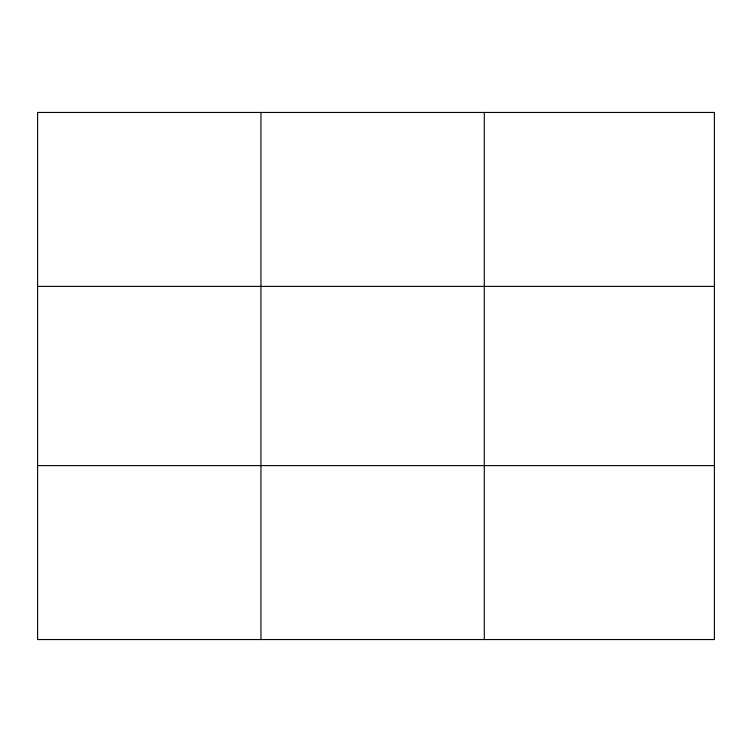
<?xml version="1.0" encoding="UTF-8"?>
<svg xmlns="http://www.w3.org/2000/svg" width="752" height="752" viewBox="0 0 752 752"><rect width="100%" height="100%" fill="white"/><g stroke="black" fill="none" stroke-linecap="round" stroke-linejoin="round"><path stroke-width="1.13" d="M260.944 112.452L260.944 639.548M484.288 112.452L484.288 639.548M37.6 286.39L714.4 286.39M37.6 465.61L714.4 465.61M714.4 112.452L714.4 639.548L37.6 639.548L37.6 112.452L714.4 112.452"/></g></svg>
